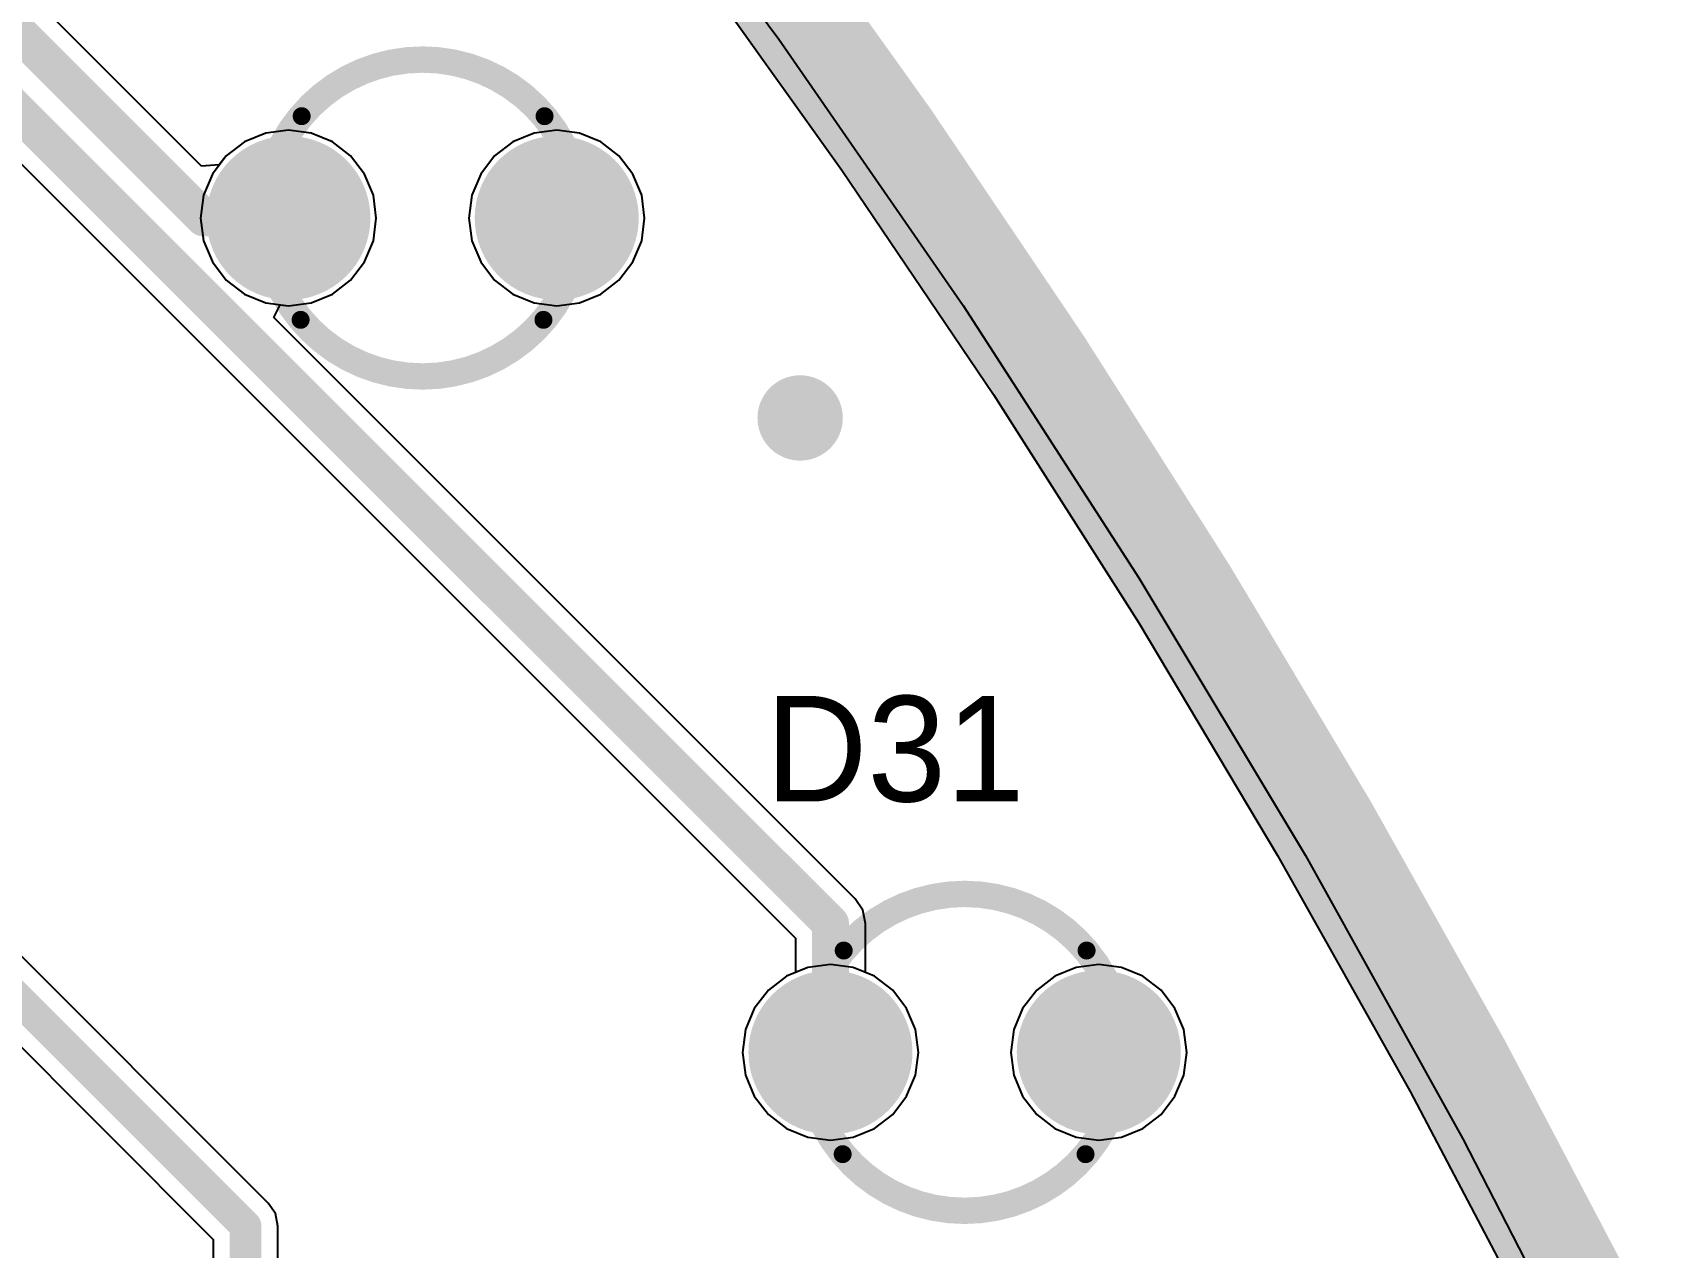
# Model space of a CAD drawing. Header units: millimetres. Extents: x 118 to 288, y 159 to 220.
# Drawn here: x 272.23 to 287.62, y 168.42 to 179.92 of the extents above; entities that cross this region are included whole.
import ezdxf

# ---------------------------------------------------------------- set-up
doc = ezdxf.new("R2010")
doc.units = ezdxf.units.MM
for name, color, linetype in [('BottomLayer', 5, 'Continuous'), ('BottomSolder', 6, 'Continuous'), ('InternalPlane1', 76, 'Continuous'), ('InternalPlane2', 16, 'Continuous'), ('KeepOutLayer', 6, 'Continuous'), ('Mechanical1', 6, 'Continuous'), ('Mechanical13', 56, 'Continuous'), ('MultiLayer', 9, 'Continuous'), ('PadHoleLayer', 156, 'Continuous'), ('TopLayer', 1, 'Continuous'), ('TopOverlay', 2, 'Continuous'), ('TopSolder', 216, 'Continuous'), ('ViaHoleLayer', 16, 'Continuous')]:
    doc.layers.add(name, color=color, linetype=linetype)

# ---------------------------------------------------------------- blocks, each defined once
blk = doc.blocks.new('LED3MM_RED_64')
at = {"layer": 'BottomLayer', "const_width": 0.675}
for points in [[(-1.607, 0, 1), (-0.933, 0, 1)], [(0.933, 0, 1), (1.607, 0, 1)]]:
    blk.add_lwpolyline(points, format="xyb", close=True, dxfattribs=at)
at = {"layer": 'BottomSolder', "const_width": 0.777}
for points in [[(-1.658, 0, 1), (-0.882, 0, 1)], [(0.882, 0, 1), (1.658, 0, 1)]]:
    blk.add_lwpolyline(points, format="xyb", close=True, dxfattribs=at)
at = {"layer": 'InternalPlane1', "const_width": 0.754}
for points in [[(-1.647, 0, 1), (-0.893, 0, 1)], [(0.893, 0, 1), (1.647, 0, 1)]]:
    blk.add_lwpolyline(points, format="xyb", close=True, dxfattribs=at)
at = {"layer": 'InternalPlane2', "const_width": 0.754}
blk.add_lwpolyline([(0.893, 0, 1), (1.647, 0, 1)], format="xyb", close=True, dxfattribs=at)
at = {"layer": 'MultiLayer', "const_width": 0.675}
for points in [[(-1.607, 0, 1), (-0.933, 0, 1)], [(0.933, 0, 1), (1.607, 0, 1)]]:
    blk.add_lwpolyline(points, format="xyb", close=True, dxfattribs=at)
at = {"layer": 'PadHoleLayer', "const_width": 0.5}
for points in [[(-1.52, 0, 1), (-1.02, 0, 1)], [(1.02, 0, 1), (1.52, 0, 1)]]:
    blk.add_lwpolyline(points, format="xyb", close=True, dxfattribs=at)
at = {"layer": 'TopLayer', "const_width": 0.675}
for points in [[(-1.607, 0, 1), (-0.933, 0, 1)], [(0.933, 0, 1), (1.607, 0, 1)]]:
    blk.add_lwpolyline(points, format="xyb", close=True, dxfattribs=at)
at = {"layer": 'TopOverlay', "const_width": 0.17}
for points in [[(-1.144, 0.964, -0.466308), (1.154, 0.964)], [(1.144, -0.964, -0.466308), (-1.154, -0.964)]]:
    blk.add_lwpolyline(points, format="xyb", dxfattribs=at)
at = {"layer": 'TopOverlay', "const_width": 0.085}
for points in [[(-1.187, 0.964, 1), (-1.102, 0.964, 1)], [(1.112, 0.964, 1), (1.197, 0.964, 1)], [(-1.197, -0.964, 1), (-1.112, -0.964, 1)], [(1.102, -0.964, 1), (1.187, -0.964, 1)]]:
    blk.add_lwpolyline(points, format="xyb", close=True, dxfattribs=at)
at = {"layer": 'TopSolder', "const_width": 0.777}
for points in [[(-1.658, 0, 1), (-0.882, 0, 1)], [(0.882, 0, 1), (1.658, 0, 1)]]:
    blk.add_lwpolyline(points, format="xyb", close=True, dxfattribs=at)
blk = doc.blocks.new('LED3MM_RED_65')
at = {"layer": 'BottomLayer', "const_width": 0.675}
for points in [[(-1.607, 0, 1), (-0.933, 0, 1)], [(0.933, 0, 1), (1.607, 0, 1)]]:
    blk.add_lwpolyline(points, format="xyb", close=True, dxfattribs=at)
at = {"layer": 'BottomSolder', "const_width": 0.777}
for points in [[(-1.658, 0, 1), (-0.882, 0, 1)], [(0.882, 0, 1), (1.658, 0, 1)]]:
    blk.add_lwpolyline(points, format="xyb", close=True, dxfattribs=at)
at = {"layer": 'InternalPlane1', "const_width": 0.754}
for points in [[(-1.647, 0, 1), (-0.893, 0, 1)], [(0.893, 0, 1), (1.647, 0, 1)]]:
    blk.add_lwpolyline(points, format="xyb", close=True, dxfattribs=at)
at = {"layer": 'InternalPlane2', "const_width": 0.754}
blk.add_lwpolyline([(0.893, 0, 1), (1.647, 0, 1)], format="xyb", close=True, dxfattribs=at)
at = {"layer": 'MultiLayer', "const_width": 0.675}
for points in [[(-1.607, 0, 1), (-0.933, 0, 1)], [(0.933, 0, 1), (1.607, 0, 1)]]:
    blk.add_lwpolyline(points, format="xyb", close=True, dxfattribs=at)
at = {"layer": 'PadHoleLayer', "const_width": 0.5}
for points in [[(-1.52, 0, 1), (-1.02, 0, 1)], [(1.02, 0, 1), (1.52, 0, 1)]]:
    blk.add_lwpolyline(points, format="xyb", close=True, dxfattribs=at)
at = {"layer": 'TopLayer', "const_width": 0.675}
for points in [[(-1.607, 0, 1), (-0.933, 0, 1)], [(0.933, 0, 1), (1.607, 0, 1)]]:
    blk.add_lwpolyline(points, format="xyb", close=True, dxfattribs=at)
at = {"layer": 'TopOverlay', "const_width": 0.17}
for points in [[(-1.144, 0.964, -0.466308), (1.154, 0.964)], [(1.144, -0.964, -0.466308), (-1.154, -0.964)]]:
    blk.add_lwpolyline(points, format="xyb", dxfattribs=at)
at = {"layer": 'TopOverlay', "const_width": 0.085}
for points in [[(-1.187, 0.964, 1), (-1.102, 0.964, 1)], [(1.112, 0.964, 1), (1.197, 0.964, 1)], [(-1.197, -0.964, 1), (-1.112, -0.964, 1)], [(1.102, -0.964, 1), (1.187, -0.964, 1)]]:
    blk.add_lwpolyline(points, format="xyb", close=True, dxfattribs=at)
at = {"layer": 'TopSolder', "const_width": 0.777}
for points in [[(-1.658, 0, 1), (-0.882, 0, 1)], [(0.882, 0, 1), (1.658, 0, 1)]]:
    blk.add_lwpolyline(points, format="xyb", close=True, dxfattribs=at)

msp = doc.modelspace()

# ---------------------------------------------------------------- linework, layer by layer
at = {"layer": 'BottomLayer'}
for p, q in [((274.466, 168.841), (251.97, 191.338)), ((277.472, 182.325), (279.299, 179.862)), ((279.299, 179.862), (281.044, 177.34)), ((274.441, 178.972), (274.24, 178.889)), ((274.656, 179), (274.441, 178.972)), ((274.872, 178.972), (274.656, 179)), ((275.072, 178.889), (274.872, 178.972)), ((276.981, 178.972), (276.78, 178.889)), ((277.196, 179), (276.981, 178.972)), ((277.412, 178.972), (277.196, 179)), ((277.612, 178.889), (277.412, 178.972)), ((274.068, 178.756), (273.936, 178.584)), ((274.24, 178.889), (274.068, 178.756)), ((275.245, 178.756), (275.072, 178.889)), ((275.377, 178.584), (275.245, 178.756)), ((276.608, 178.756), (276.476, 178.584)), ((276.78, 178.889), (276.608, 178.756)), ((277.785, 178.756), (277.612, 178.889)), ((277.917, 178.584), (277.785, 178.756)), ((273.936, 178.584), (273.853, 178.383)), ((275.46, 178.383), (275.377, 178.584)), ((276.476, 178.584), (276.393, 178.383)), ((278, 178.383), (277.917, 178.584)), ((273.853, 178.383), (273.824, 178.168)), ((275.488, 178.168), (275.46, 178.383)), ((276.393, 178.383), (276.364, 178.168)), ((278.028, 178.168), (278, 178.383)), ((273.824, 178.168), (273.853, 177.953)), ((275.46, 177.953), (275.488, 178.168)), ((276.364, 178.168), (276.393, 177.953)), ((278, 177.953), (278.028, 178.168)), ((273.853, 177.953), (273.936, 177.752)), ((275.377, 177.752), (275.46, 177.953)), ((276.393, 177.953), (276.476, 177.752)), ((277.917, 177.752), (278, 177.953)), ((273.936, 177.752), (274.068, 177.58)), ((275.245, 177.58), (275.377, 177.752)), ((276.476, 177.752), (276.608, 177.58)), ((277.785, 177.58), (277.917, 177.752)), ((274.068, 177.58), (274.24, 177.447)), ((275.072, 177.447), (275.245, 177.58)), ((276.608, 177.58), (276.78, 177.447)), ((277.612, 177.447), (277.785, 177.58)), ((274.24, 177.447), (274.441, 177.364)), ((274.441, 177.364), (274.656, 177.336)), ((274.656, 177.336), (274.872, 177.364)), ((274.872, 177.364), (275.072, 177.447)), ((276.78, 177.447), (276.981, 177.364)), ((276.981, 177.364), (277.196, 177.336)), ((277.196, 177.336), (277.412, 177.364)), ((277.412, 177.364), (277.612, 177.447)), ((281.044, 177.34), (282.706, 174.762)), ((282.706, 174.762), (284.283, 172.132)), ((269.373, 173.069), (273.944, 168.498)), ((284.283, 172.132), (285.773, 169.451)), ((279.572, 171.073), (279.371, 170.99)), ((279.787, 171.102), (279.572, 171.073)), ((280.003, 171.073), (279.787, 171.102)), ((280.203, 170.99), (280.003, 171.073)), ((282.112, 171.073), (281.911, 170.99)), ((282.327, 171.102), (282.112, 171.073)), ((282.543, 171.073), (282.327, 171.102)), ((282.743, 170.99), (282.543, 171.073)), ((279.371, 170.99), (279.199, 170.858)), ((280.376, 170.858), (280.203, 170.99)), ((281.911, 170.99), (281.739, 170.858)), ((282.916, 170.858), (282.743, 170.99)), ((279.199, 170.858), (279.066, 170.685)), ((280.508, 170.685), (280.376, 170.858)), ((281.739, 170.858), (281.606, 170.685)), ((283.048, 170.685), (282.916, 170.858)), ((279.066, 170.685), (278.983, 170.485)), ((280.591, 170.485), (280.508, 170.685)), ((281.606, 170.685), (281.523, 170.485)), ((283.131, 170.485), (283.048, 170.685)), ((278.983, 170.485), (278.955, 170.269)), ((280.619, 170.269), (280.591, 170.485)), ((281.523, 170.485), (281.495, 170.269)), ((283.159, 170.269), (283.131, 170.485)), ((278.955, 170.269), (278.983, 170.054)), ((280.591, 170.054), (280.619, 170.269)), ((281.495, 170.269), (281.523, 170.054)), ((283.131, 170.054), (283.159, 170.269)), ((278.983, 170.054), (279.066, 169.853)), ((280.508, 169.853), (280.591, 170.054)), ((281.523, 170.054), (281.606, 169.853)), ((283.048, 169.853), (283.131, 170.054)), ((279.066, 169.853), (279.199, 169.681)), ((280.376, 169.681), (280.508, 169.853)), ((281.606, 169.853), (281.739, 169.681)), ((282.916, 169.681), (283.048, 169.853)), ((279.199, 169.681), (279.371, 169.549)), ((280.203, 169.549), (280.376, 169.681)), ((281.739, 169.681), (281.911, 169.549)), ((282.743, 169.549), (282.916, 169.681)), ((279.371, 169.549), (279.572, 169.466)), ((280.003, 169.466), (280.203, 169.549)), ((281.911, 169.549), (282.112, 169.466)), ((282.543, 169.466), (282.743, 169.549)), ((279.572, 169.466), (279.787, 169.437)), ((279.787, 169.437), (280.003, 169.466)), ((282.112, 169.466), (282.327, 169.437)), ((282.327, 169.437), (282.543, 169.466)), ((285.773, 169.451), (287.174, 166.723)), ((274.533, 168.742), (274.466, 168.841)), ((274.466, 168.841), (274.466, 168.841)), ((274.556, 168.625), (274.533, 168.742)), ((274.556, 164.18), (274.556, 168.625)), ((274.556, 168.625), (274.556, 168.625)), ((273.944, 168.498), (273.944, 164.054))]:
    msp.add_line(p, q, dxfattribs=at)
at = {"layer": 'BottomLayer', "const_width": 0.3}
for points in [[(249.2, 193.675), (274.25, 168.625)], [(274.25, 164.054), (274.25, 168.625)]]:
    msp.add_lwpolyline(points, dxfattribs=at)
at = {"layer": 'BottomLayer'}
for points, const_width in [([(279.325, 176.275, 1), (279.675, 176.275, 1)], 0.35), ([(274.175, 168.625, 1), (274.325, 168.625, 1)], 0.15), ([(274.175, 168.625, 1), (274.325, 168.625, 1)], 0.15)]:
    msp.add_lwpolyline(points, format="xyb", close=True, dxfattribs=dict(at, const_width=const_width))
at = {"layer": 'InternalPlane1'}
for p, q in [((278.405, 180.707), (279.896, 178.622)), ((279.896, 178.622), (281.33, 176.497)), ((281.33, 176.497), (282.705, 174.334)), ((282.705, 174.334), (284.02, 172.134)), ((284.02, 172.134), (285.275, 169.898)), ((285.275, 169.898), (286.467, 167.629))]:
    msp.add_line(p, q, dxfattribs=at)
at = {"layer": 'InternalPlane1', "const_width": 1.016}
for points in [[(278.816, 181.01), (280.316, 178.914)], [(280.316, 178.914), (281.757, 176.777)], [(281.757, 176.777), (283.14, 174.602)], [(283.14, 174.602), (284.462, 172.389)], [(284.462, 172.389), (285.723, 170.142)], [(285.723, 170.142), (286.922, 167.86)]]:
    msp.add_lwpolyline(points, dxfattribs=at)
at = {"layer": 'InternalPlane1', "const_width": 0.508}
for points in [[(280.062, 178.914, 1), (280.57, 178.914, 1)], [(280.062, 178.914, 1), (280.57, 178.914, 1)], [(281.503, 176.777, 1), (282.011, 176.777, 1)], [(281.503, 176.777, 1), (282.011, 176.777, 1)], [(282.886, 174.602, 1), (283.394, 174.602, 1)], [(282.886, 174.602, 1), (283.394, 174.602, 1)], [(284.208, 172.389, 1), (284.716, 172.389, 1)], [(284.208, 172.389, 1), (284.716, 172.389, 1)], [(285.469, 170.142, 1), (285.977, 170.142, 1)], [(285.469, 170.142, 1), (285.977, 170.142, 1)]]:
    msp.add_lwpolyline(points, format="xyb", close=True, dxfattribs=at)
at = {"layer": 'InternalPlane2'}
for p, q in [((278.405, 180.707), (279.896, 178.622)), ((279.896, 178.622), (281.33, 176.497)), ((281.33, 176.497), (282.705, 174.334)), ((282.705, 174.334), (284.02, 172.134)), ((284.02, 172.134), (285.275, 169.898)), ((285.275, 169.898), (286.467, 167.629))]:
    msp.add_line(p, q, dxfattribs=at)
at = {"layer": 'InternalPlane2', "const_width": 1.016}
for points in [[(278.816, 181.01), (280.316, 178.914)], [(280.316, 178.914), (281.757, 176.777)], [(281.757, 176.777), (283.14, 174.602)], [(283.14, 174.602), (284.462, 172.389)], [(284.462, 172.389), (285.723, 170.142)], [(285.723, 170.142), (286.922, 167.86)]]:
    msp.add_lwpolyline(points, dxfattribs=at)
at = {"layer": 'InternalPlane2'}
for points, const_width in [([(280.062, 178.914, 1), (280.57, 178.914, 1)], 0.508), ([(280.062, 178.914, 1), (280.57, 178.914, 1)], 0.508), ([(281.503, 176.777, 1), (282.011, 176.777, 1)], 0.508), ([(281.503, 176.777, 1), (282.011, 176.777, 1)], 0.508), ([(279.298, 176.275, 1), (279.702, 176.275, 1)], 0.404), ([(282.886, 174.602, 1), (283.394, 174.602, 1)], 0.508), ([(282.886, 174.602, 1), (283.394, 174.602, 1)], 0.508), ([(284.208, 172.389, 1), (284.716, 172.389, 1)], 0.508), ([(284.208, 172.389, 1), (284.716, 172.389, 1)], 0.508), ([(285.469, 170.142, 1), (285.977, 170.142, 1)], 0.508), ([(285.469, 170.142, 1), (285.977, 170.142, 1)], 0.508)]:
    msp.add_lwpolyline(points, format="xyb", close=True, dxfattribs=dict(at, const_width=const_width))
at = {"layer": 'KeepOutLayer', "const_width": 0.25}
msp.add_lwpolyline([(253.52, 204.613, -0.137957), (287.49, 166.703)], format="xyb", dxfattribs=at)
at = {"layer": 'Mechanical1'}
for points, const_width in [([(277.426, 178.168, 1), (274.426, 178.168, 1)], 0.25), ([(274.364, 178.168, 1), (274.489, 178.168, 1)], 0.125), ([(277.364, 178.168, 1), (277.489, 178.168, 1)], 0.125), ([(282.557, 170.269, 1), (279.557, 170.269, 1)], 0.25), ([(279.495, 170.269, 1), (279.62, 170.269, 1)], 0.125), ([(282.495, 170.269, 1), (282.62, 170.269, 1)], 0.125)]:
    msp.add_lwpolyline(points, format="xyb", close=True, dxfattribs=dict(at, const_width=const_width))
at = {"layer": 'Mechanical13', "const_width": 0.25}
msp.add_lwpolyline([(253.52, 204.613, -0.137957), (287.49, 166.703)], format="xyb", dxfattribs=at)
at = {"layer": 'MultiLayer', "const_width": 0.35}
msp.add_lwpolyline([(279.325, 176.275, 1), (279.675, 176.275, 1)], format="xyb", close=True, dxfattribs=at)
at = {"layer": 'TopLayer'}
for p, q in [((259.838, 190.969), (279.456, 171.351)), ((273.834, 178.659), (267.453, 185.04)), ((277.472, 182.325), (279.299, 179.862)), ((279.299, 179.862), (281.044, 177.34)), ((274.441, 178.972), (274.24, 178.889)), ((274.656, 179), (274.441, 178.972)), ((274.872, 178.972), (274.656, 179)), ((275.072, 178.889), (274.872, 178.972)), ((276.981, 178.972), (276.78, 178.889)), ((277.196, 179), (276.981, 178.972)), ((277.412, 178.972), (277.196, 179)), ((277.612, 178.889), (277.412, 178.972)), ((274.068, 178.756), (274.002, 178.671)), ((274.24, 178.889), (274.068, 178.756)), ((275.245, 178.756), (275.072, 178.889)), ((275.377, 178.584), (275.245, 178.756)), ((276.608, 178.756), (276.476, 178.584)), ((276.78, 178.889), (276.608, 178.756)), ((277.785, 178.756), (277.612, 178.889)), ((277.917, 178.584), (277.785, 178.756)), ((274.002, 178.671), (273.834, 178.659)), ((275.46, 178.383), (275.377, 178.584)), ((276.476, 178.584), (276.393, 178.383)), ((278, 178.383), (277.917, 178.584)), ((275.488, 178.168), (275.46, 178.383)), ((276.393, 178.383), (276.364, 178.168)), ((278.028, 178.168), (278, 178.383)), ((275.46, 177.953), (275.488, 178.168)), ((276.364, 178.168), (276.393, 177.953)), ((278, 177.953), (278.028, 178.168)), ((275.377, 177.752), (275.46, 177.953)), ((276.393, 177.953), (276.476, 177.752)), ((277.917, 177.752), (278, 177.953)), ((275.245, 177.58), (275.377, 177.752)), ((276.476, 177.752), (276.608, 177.58)), ((277.785, 177.58), (277.917, 177.752)), ((275.072, 177.447), (275.245, 177.58)), ((276.608, 177.58), (276.78, 177.447)), ((277.612, 177.447), (277.785, 177.58)), ((274.656, 177.336), (274.872, 177.364)), ((274.872, 177.364), (275.072, 177.447)), ((276.78, 177.447), (276.981, 177.364)), ((276.981, 177.364), (277.196, 177.336)), ((277.196, 177.336), (277.412, 177.364)), ((277.412, 177.364), (277.612, 177.447)), ((274.517, 177.226), (274.577, 177.346)), ((280.021, 171.722), (274.517, 177.226)), ((274.577, 177.346), (274.656, 177.336)), ((281.044, 177.34), (282.706, 174.762)), ((282.706, 174.762), (284.283, 172.132)), ((284.283, 172.132), (285.773, 169.451)), ((280.093, 171.615), (280.021, 171.722)), ((280.118, 171.488), (280.093, 171.615)), ((280.118, 171.025), (280.118, 171.488)), ((279.456, 171.351), (279.456, 171.025)), ((282.112, 171.073), (281.911, 170.99)), ((282.327, 171.102), (282.112, 171.073)), ((282.543, 171.073), (282.327, 171.102)), ((282.743, 170.99), (282.543, 171.073)), ((279.371, 170.99), (279.199, 170.858)), ((279.456, 171.025), (279.371, 170.99)), ((280.203, 170.99), (280.118, 171.025)), ((280.376, 170.858), (280.203, 170.99)), ((281.911, 170.99), (281.739, 170.858)), ((282.916, 170.858), (282.743, 170.99)), ((279.199, 170.858), (279.066, 170.685)), ((280.508, 170.685), (280.376, 170.858)), ((281.739, 170.858), (281.606, 170.685)), ((283.048, 170.685), (282.916, 170.858)), ((279.066, 170.685), (278.983, 170.485)), ((280.591, 170.485), (280.508, 170.685)), ((281.606, 170.685), (281.523, 170.485)), ((283.131, 170.485), (283.048, 170.685)), ((278.983, 170.485), (278.955, 170.269)), ((280.619, 170.269), (280.591, 170.485)), ((281.523, 170.485), (281.495, 170.269)), ((283.159, 170.269), (283.131, 170.485)), ((278.955, 170.269), (278.983, 170.054)), ((280.591, 170.054), (280.619, 170.269)), ((281.495, 170.269), (281.523, 170.054)), ((283.131, 170.054), (283.159, 170.269)), ((278.983, 170.054), (279.066, 169.853)), ((280.508, 169.853), (280.591, 170.054)), ((281.523, 170.054), (281.606, 169.853)), ((283.048, 169.853), (283.131, 170.054)), ((279.066, 169.853), (279.199, 169.681)), ((280.376, 169.681), (280.508, 169.853)), ((281.606, 169.853), (281.739, 169.681)), ((282.916, 169.681), (283.048, 169.853)), ((279.199, 169.681), (279.371, 169.549)), ((280.203, 169.549), (280.376, 169.681)), ((281.739, 169.681), (281.911, 169.549)), ((282.743, 169.549), (282.916, 169.681)), ((279.371, 169.549), (279.572, 169.466)), ((280.003, 169.466), (280.203, 169.549)), ((281.911, 169.549), (282.112, 169.466)), ((282.543, 169.466), (282.743, 169.549)), ((279.572, 169.466), (279.787, 169.437)), ((279.787, 169.437), (280.003, 169.466)), ((282.112, 169.466), (282.327, 169.437)), ((282.327, 169.437), (282.543, 169.466)), ((285.773, 169.451), (287.174, 166.723))]:
    msp.add_line(p, q, dxfattribs=at)
at = {"layer": 'TopLayer', "const_width": 0.35}
for points in [[(260.075, 191.95), (273.857, 178.168)], [(259.975, 191.3), (279.787, 171.488)], [(273.857, 178.168), (274.656, 178.168)], [(279.787, 170.269), (279.787, 171.488)]]:
    msp.add_lwpolyline(points, dxfattribs=at)
at = {"layer": 'TopLayer'}
for points, const_width in [([(273.769, 178.168, 1), (273.944, 178.168, 1)], 0.175), ([(273.769, 178.168, 1), (273.944, 178.168, 1)], 0.175), ([(274.569, 178.168, 1), (274.744, 178.168, 1)], 0.175), ([(279.325, 176.275, 1), (279.675, 176.275, 1)], 0.35), ([(279.7, 171.488, 1), (279.875, 171.488, 1)], 0.175), ([(279.7, 171.488, 1), (279.875, 171.488, 1)], 0.175), ([(279.7, 170.269, 1), (279.875, 170.269, 1)], 0.175)]:
    msp.add_lwpolyline(points, format="xyb", close=True, dxfattribs=dict(at, const_width=const_width))
at = {"layer": 'ViaHoleLayer', "const_width": 0.15}
msp.add_lwpolyline([(279.425, 176.275, 1), (279.575, 176.275, 1)], format="xyb", close=True, dxfattribs=at)

# ---------------------------------------------------------------- block references
at = {"rotation": 180}
for name, p in [('LED3MM_RED_64', (275.926, 178.168)), ('LED3MM_RED_65', (281.057, 170.269))]:
    msp.add_blockref(name, p, dxfattribs=at)

# ---------------------------------------------------------------- texts
at = {"layer": 'TopOverlay'}
msp.add_text('D31', height=1, dxfattribs=at).set_placement((279.171, 172.644))

doc.saveas('drawing.dxf')
